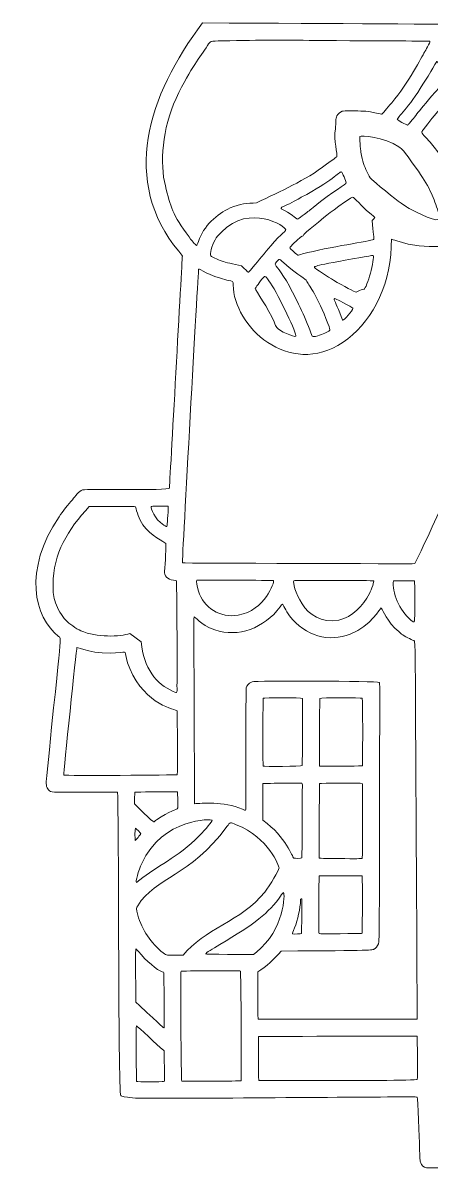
# Model space of a CAD drawing. Header units: inches. Extents: x -62.1 to -44.3, y 58.5 to 60.4.
# Drawn here: x -48.495 to -47.842, y 58.572 to 60.402 of the extents above; entities that cross this region are included whole.
import ezdxf

# ---------------------------------------------------------------- set-up
doc = ezdxf.new("R2010")
doc.units = ezdxf.units.IN
doc.header["$MEASUREMENT"] = 0
doc.layers.add('Gingerbread House 04', color=7, linetype='Continuous')

# ---------------------------------------------------------------- blocks, each defined once
blk = doc.blocks.new('block 13')
at = {"layer": 'Gingerbread House 04', "lineweight": 0}
for points, knots in [([(-46.5945, 59.422), (-46.568, 59.4424), (-46.5498, 59.4867), (-46.5631, 59.5424), (-46.5771, 59.6009), (-46.6175, 59.6396), (-46.6227, 59.6473), (-46.6237, 59.6488), (-46.6257, 59.651), (-46.6272, 59.6523), (-46.6325, 59.6567), (-46.6259, 59.6563), (-46.7024, 59.6566), (-46.7587, 59.6568), (-46.7712, 59.657), (-46.7715, 59.6576), (-46.7723, 59.6589), (-46.7922, 60.0256), (-46.7926, 60.028), (-46.7938, 60.0358), (-46.7451, 60.0697), (-46.7355, 60.1588), (-46.7302, 60.2082), (-46.7472, 60.2711), (-46.7696, 60.3153), (-46.7818, 60.3393), (-46.8011, 60.371), (-46.825, 60.4024), (-47.8356, 60.3972), (-47.2787, 60.3976), (-48.2073, 60.4024), (-48.2954, 60.2867), (-48.3383, 60.1483), (-48.2454, 60.0373), (-48.2399, 60.0307), (-48.2395, 60.0301), (-48.2398, 60.0281), (-48.24, 60.0269), (-48.2602, 59.6595), (-48.2605, 59.6585), (-48.2613, 59.6547), (-48.3919, 59.6579), (-48.3991, 59.6558), (-48.406, 59.6537), (-48.4101, 59.6461), (-48.4156, 59.6401), (-48.422, 59.6331), (-48.4308, 59.6219), (-48.4368, 59.613), (-48.4946, 59.5275), (-48.4767, 59.452), (-48.4376, 59.4218), (-48.4323, 59.4177), (-48.4325, 59.436), (-48.4566, 59.1991), (-48.4581, 59.1843), (-48.4576, 59.1806), (-48.4535, 59.1765), (-48.4491, 59.1721), (-48.452, 59.1723), (-48.3949, 59.1727), (-48.3671, 59.1729), (-48.344, 59.1729), (-48.3436, 59.1726), (-48.3409, 59.1708), (-48.3427, 58.6934), (-48.3382, 58.6876), (-48.3379, 58.6872), (-48.3354, 58.6864), (-48.3326, 58.6859), (-48.3175, 58.6832), (-48.3199, 58.6833), (-48.2733, 58.6833), (-48.1531, 58.6834), (-47.8654, 58.6863), (-47.8644, 58.6853), (-47.8637, 58.6845), (-47.861, 58.6148), (-47.8608, 58.6068), (-47.8602, 58.5866), (-47.8599, 58.5833), (-47.8588, 58.5803), (-47.8573, 58.5762), (-47.8537, 58.573), (-47.8497, 58.5722), (-47.8476, 58.5718), (-47.1863, 58.572), (-47.1821, 58.572), (-47.1705, 58.578), (-47.1729, 58.5791), (-47.1707, 58.6292), (-47.1701, 58.6428), (-47.1686, 58.6846), (-47.1679, 58.6853), (-47.1669, 58.6863), (-46.8766, 58.6834), (-46.759, 58.6833), (-46.7124, 58.6833), (-46.7147, 58.6832), (-46.6998, 58.6859), (-46.6895, 58.6878), (-46.6931, 58.6677), (-46.6914, 58.883), (-46.6898, 59.0747), (-46.6903, 59.1716), (-46.6887, 59.1726), (-46.6883, 59.1729), (-46.6653, 59.1729), (-46.6374, 59.1727), (-46.5803, 59.1723), (-46.5832, 59.1721), (-46.5788, 59.1765), (-46.5711, 59.1842), (-46.5757, 59.1882), (-46.5857, 59.2972), (-46.5978, 59.4283), (-46.6009, 59.4171), (-46.5945, 59.422)], [0, 0, 0, 0, 1, 1, 1, 2, 2, 2, 3, 3, 3, 4, 4, 4, 5, 5, 5, 6, 6, 6, 7, 7, 7, 8, 8, 8, 9, 9, 9, 10, 10, 10, 11, 11, 11, 12, 12, 12, 13, 13, 13, 14, 14, 14, 15, 15, 15, 16, 16, 16, 17, 17, 17, 18, 18, 18, 19, 19, 19, 20, 20, 20, 21, 21, 21, 22, 22, 22, 23, 23, 23, 24, 24, 24, 25, 25, 25, 26, 26, 26, 27, 27, 27, 28, 28, 28, 29, 29, 29, 30, 30, 30, 31, 31, 31, 32, 32, 32, 33, 33, 33, 34, 34, 34, 35, 35, 35, 36, 36, 36, 37, 37, 37, 38, 38, 38, 39, 39, 39, 39]), ([(-48.2669, 60.1418), (-48.2758, 60.1773), (-48.2724, 60.2337), (-48.2497, 60.2818), (-48.225, 60.334), (-48.212, 60.346), (-48.1993, 60.3662), (-48.1946, 60.3738), (-48.1968, 60.3732), (-48.1754, 60.3737), (-48.1141, 60.3752), (-48.0728, 60.3748), (-48.0165, 60.3743), (-47.8882, 60.3732), (-47.8451, 60.3737), (-47.8442, 60.3728), (-47.8432, 60.3718), (-47.8518, 60.3568), (-47.8526, 60.3556), (-47.8571, 60.349), (-47.8779, 60.3061), (-47.9052, 60.2748), (-47.9128, 60.2661), (-47.9203, 60.2564), (-47.9208, 60.2564), (-47.921, 60.2564), (-47.9248, 60.2572), (-47.9292, 60.2581), (-47.9449, 60.2613), (-47.9473, 60.2616), (-47.9656, 60.2617), (-47.979, 60.2618), (-47.983, 60.2617), (-47.9845, 60.2611), (-47.9874, 60.2599), (-47.9911, 60.2566), (-47.9928, 60.2537), (-47.9956, 60.2489), (-47.9935, 60.244), (-47.9952, 60.2329), (-47.998, 60.215), (-47.9917, 60.1915), (-47.9927, 60.1888), (-47.9931, 60.1876), (-47.9985, 60.1847), (-48.0092, 60.1765), (-48.0444, 60.1493), (-48.0814, 60.1345), (-48.1213, 60.1146), (-48.1361, 60.1139), (-48.1474, 60.1135), (-48.1631, 60.1066), (-48.1844, 60.0971), (-48.206, 60.0778), (-48.2141, 60.053), (-48.2155, 60.0487), (-48.2164, 60.0468), (-48.217, 60.0468), (-48.2183, 60.0468), (-48.2218, 60.0507), (-48.229, 60.0602), (-48.2556, 60.0956), (-48.2586, 60.109), (-48.2669, 60.1418)], [0, 0, 0, 0, 1, 1, 1, 2, 2, 2, 3, 3, 3, 4, 4, 4, 5, 5, 5, 6, 6, 6, 7, 7, 7, 8, 8, 8, 9, 9, 9, 10, 10, 10, 11, 11, 11, 12, 12, 12, 13, 13, 13, 14, 14, 14, 15, 15, 15, 16, 16, 16, 17, 17, 17, 18, 18, 18, 19, 19, 19, 20, 20, 20, 21, 21, 21, 21]), ([(-47.8193, 60.3176), (-47.818, 60.3158), (-47.8169, 60.3139), (-47.8169, 60.3134), (-47.8169, 60.3129), (-47.8189, 60.3103), (-47.8214, 60.3075), (-47.8647, 60.2598), (-47.8638, 60.2572), (-47.8766, 60.242), (-47.8779, 60.2404), (-47.8794, 60.2391), (-47.88, 60.2391), (-47.8818, 60.2392), (-47.896, 60.2471), (-47.8962, 60.2481), (-47.8967, 60.251), (-47.8776, 60.2668), (-47.8555, 60.3042), (-47.8492, 60.3147), (-47.8459, 60.3179), (-47.8362, 60.3359), (-47.83, 60.3473), (-47.8337, 60.3373), (-47.8193, 60.3176)], [0, 0, 0, 0, 1, 1, 1, 2, 2, 2, 3, 3, 3, 4, 4, 4, 5, 5, 5, 6, 6, 6, 7, 7, 7, 8, 8, 8, 8]), ([(-47.8511, 60.2197), (-47.855, 60.2238), (-47.8571, 60.2265), (-47.8571, 60.2273), (-47.8571, 60.228), (-47.8561, 60.2298), (-47.8549, 60.2314), (-47.8434, 60.2461), (-47.841, 60.2508), (-47.8186, 60.2749), (-47.8067, 60.2877), (-47.7971, 60.299), (-47.7939, 60.3011), (-47.7925, 60.3019), (-47.7908, 60.3034), (-47.79, 60.3044), (-47.7854, 60.3105), (-47.7723, 60.3229), (-47.7705, 60.3229), (-47.7698, 60.3229), (-47.7679, 60.3208), (-47.765, 60.3172), (-47.7589, 60.3092), (-47.7591, 60.31), (-47.761, 60.3044), (-47.7728, 60.271), (-47.7999, 60.1526), (-47.8021, 60.1491), (-47.8056, 60.1434), (-47.8101, 60.1759), (-47.8511, 60.2197)], [0, 0, 0, 0, 1, 1, 1, 2, 2, 2, 3, 3, 3, 4, 4, 4, 5, 5, 5, 6, 6, 6, 7, 7, 7, 8, 8, 8, 9, 9, 9, 10, 10, 10, 10]), ([(-47.9449, 60.1648), (-47.9494, 60.174), (-47.951, 60.1793), (-47.9544, 60.196), (-47.9552, 60.1998), (-47.9564, 60.2196), (-47.9559, 60.2208), (-47.9548, 60.2237), (-47.9172, 60.2196), (-47.8937, 60.2041), (-47.8873, 60.1999), (-47.8884, 60.2012), (-47.8663, 60.1704), (-47.8456, 60.1418), (-47.839, 60.1257), (-47.832, 60.1046), (-47.83, 60.0987), (-47.8295, 60.0966), (-47.8295, 60.0932), (-47.8295, 60.0898), (-47.8297, 60.089), (-47.8306, 60.0884), (-47.837, 60.0837), (-47.877, 60.1054), (-47.8797, 60.1073), (-47.8838, 60.1102), (-47.8913, 60.1138), (-47.9153, 60.1337), (-47.9403, 60.1544), (-47.9385, 60.1516), (-47.9449, 60.1648)], [0, 0, 0, 0, 1, 1, 1, 2, 2, 2, 3, 3, 3, 4, 4, 4, 5, 5, 5, 6, 6, 6, 7, 7, 7, 8, 8, 8, 9, 9, 9, 10, 10, 10, 10]), ([(-48.0769, 60.1094), (-48.065, 60.1145), (-48.0559, 60.1204), (-48.0497, 60.1236), (-48.0001, 60.1496), (-47.9893, 60.1642), (-47.9859, 60.1642), (-47.9839, 60.1642), (-47.9782, 60.1484), (-47.978, 60.1476), (-47.9774, 60.1434), (-47.9975, 60.135), (-48.0307, 60.1072), (-48.0385, 60.1007), (-48.0393, 60.1009), (-48.0483, 60.0938), (-48.0518, 60.091), (-48.0551, 60.0887), (-48.0556, 60.0887), (-48.056, 60.0887), (-48.0575, 60.0897), (-48.0589, 60.0908), (-48.078, 60.1068), (-48.0894, 60.1039), (-48.0769, 60.1094)], [0, 0, 0, 0, 1, 1, 1, 2, 2, 2, 3, 3, 3, 4, 4, 4, 5, 5, 5, 6, 6, 6, 7, 7, 7, 8, 8, 8, 8]), ([(-47.9341, 60.0561), (-47.9383, 60.0535), (-48.006, 60.0444), (-48.0475, 60.0331), (-48.0514, 60.032), (-48.0548, 60.0311), (-48.0551, 60.0311), (-48.0561, 60.0311), (-48.0676, 60.0416), (-48.0678, 60.0427), (-48.068, 60.0441), (-48.0546, 60.0575), (-48.0508, 60.0597), (-48.0411, 60.0653), (-48.0545, 60.0588), (-48.0273, 60.0797), (-48.0131, 60.0907), (-48.0076, 60.0973), (-47.9804, 60.1156), (-47.9713, 60.1218), (-47.9686, 60.1239), (-47.9673, 60.1239), (-47.9658, 60.1239), (-47.9526, 60.1088), (-47.9407, 60.0987), (-47.9363, 60.095), (-47.9325, 60.0917), (-47.9322, 60.0914), (-47.9318, 60.0907), (-47.9344, 60.0886), (-47.9366, 60.0867), (-47.9351, 60.0669), (-47.9329, 60.0569), (-47.9341, 60.0561)], [0, 0, 0, 0, 1, 1, 1, 2, 2, 2, 3, 3, 3, 4, 4, 4, 5, 5, 5, 6, 6, 6, 7, 7, 7, 8, 8, 8, 9, 9, 9, 10, 10, 10, 11, 11, 11, 11]), ([(-48.0746, 60.0716), (-48.0746, 60.0687), (-48.0854, 60.0627), (-48.1057, 60.0373), (-48.114, 60.0268), (-48.1267, 60.0124), (-48.1308, 60.0072), (-48.1323, 60.0053), (-48.1339, 60.0037), (-48.1343, 60.0037), (-48.1351, 60.0037), (-48.1398, 60.0087), (-48.1451, 60.0143), (-48.1588, 60.0165), (-48.171, 60.0197), (-48.1763, 60.0216), (-48.1837, 60.0242), (-48.1932, 60.0286), (-48.1941, 60.0298), (-48.1962, 60.0327), (-48.1927, 60.0461), (-48.1874, 60.0557), (-48.1849, 60.0601), (-48.1832, 60.0622), (-48.1774, 60.0681), (-48.1315, 60.1143), (-48.0746, 60.0772), (-48.0746, 60.0716)], [0, 0, 0, 0, 1, 1, 1, 2, 2, 2, 3, 3, 3, 4, 4, 4, 5, 5, 5, 6, 6, 6, 7, 7, 7, 8, 8, 8, 9, 9, 9, 9]), ([(-47.8682, 59.538), (-47.8696, 59.5375), (-48.2394, 59.5389), (-48.2397, 59.5391), (-48.2403, 59.5394), (-48.2146, 60.0075), (-48.2137, 60.0085), (-48.2122, 60.01), (-48.1981, 59.9981), (-48.1685, 59.9914), (-48.1576, 59.989), (-48.1584, 59.9896), (-48.1584, 59.9835), (-48.1584, 59.9192), (-48.07, 59.8334), (-47.9829, 59.892), (-47.9413, 59.92), (-47.9078, 59.9765), (-47.9059, 60.0444), (-47.9058, 60.051), (-47.9055, 60.0564), (-47.9053, 60.0565), (-47.9051, 60.0566), (-47.9013, 60.0555), (-47.8968, 60.054), (-47.7978, 60.0205), (-47.7357, 60.0884), (-47.7333, 60.0858), (-47.7273, 60.0794), (-47.6994, 60.0237), (-47.6535, 60.0163), (-47.6495, 60.0156), (-47.6475, 60.015), (-47.6475, 60.0146), (-47.6475, 60.0134), (-47.8663, 59.5388), (-47.8682, 59.538)], [0, 0, 0, 0, 1, 1, 1, 2, 2, 2, 3, 3, 3, 4, 4, 4, 5, 5, 5, 6, 6, 6, 7, 7, 7, 8, 8, 8, 9, 9, 9, 10, 10, 10, 11, 11, 11, 12, 12, 12, 12]), ([(-47.9983, 59.991), (-48.0054, 59.9951), (-48.0281, 60.0104), (-48.0284, 60.0114), (-48.0291, 60.0132), (-48.0314, 60.014), (-47.9544, 60.0275), (-47.9399, 60.03), (-47.9353, 60.0311), (-47.9346, 60.0307), (-47.9335, 60.03), (-47.936, 60.0135), (-47.9391, 60.0021), (-47.9423, 59.9901), (-47.9475, 59.9772), (-47.9492, 59.9767), (-47.9518, 59.976), (-47.9556, 59.9758), (-47.959, 59.9735), (-47.9603, 59.9726), (-47.9618, 59.9719), (-47.9622, 59.9719), (-47.9636, 59.9719), (-47.982, 59.9817), (-47.9983, 59.991)], [0, 0, 0, 0, 1, 1, 1, 2, 2, 2, 3, 3, 3, 4, 4, 4, 5, 5, 5, 6, 6, 6, 7, 7, 7, 8, 8, 8, 8]), ([(-48.0687, 59.9814), (-48.0822, 60.0061), (-48.0914, 60.0146), (-48.0914, 60.0167), (-48.0914, 60.0181), (-48.0867, 60.0238), (-48.0853, 60.0242), (-48.0843, 60.0245), (-48.0829, 60.0235), (-48.0778, 60.019), (-48.0516, 59.996), (-48.0436, 59.9948), (-48.0407, 59.9891), (-48.0365, 59.9809), (-48.0241, 59.9668), (-48.0071, 59.9218), (-48.0042, 59.9142), (-48.0036, 59.9121), (-48.0041, 59.9111), (-48.0048, 59.9096), (-48.013, 59.9055), (-48.0204, 59.9031), (-48.0226, 59.9023), (-48.0317, 59.8996), (-48.0325, 59.9018), (-48.0419, 59.9286), (-48.0555, 59.9571), (-48.0687, 59.9814)], [0, 0, 0, 0, 1, 1, 1, 2, 2, 2, 3, 3, 3, 4, 4, 4, 5, 5, 5, 6, 6, 6, 7, 7, 7, 8, 8, 8, 9, 9, 9, 9]), ([(-48.1107, 59.9949), (-48.1075, 59.9987), (-48.1069, 59.9983), (-48.0988, 59.9861), (-48.0859, 59.967), (-48.0555, 59.9032), (-48.0584, 59.9014), (-48.0607, 59.8999), (-48.0855, 59.9099), (-48.089, 59.9156), (-48.0896, 59.9166), (-48.0914, 59.9205), (-48.0931, 59.9244), (-48.1019, 59.9456), (-48.1232, 59.9751), (-48.1232, 59.9776), (-48.1232, 59.9784), (-48.1156, 59.989), (-48.1107, 59.9949)], [0, 0, 0, 0, 1, 1, 1, 2, 2, 2, 3, 3, 3, 4, 4, 4, 5, 5, 5, 6, 6, 6, 6]), ([(-47.9673, 59.9456), (-47.9673, 59.9428), (-47.982, 59.9271), (-47.9832, 59.9271), (-47.9835, 59.9271), (-47.9848, 59.9297), (-47.986, 59.9329), (-47.9983, 59.9667), (-48.0058, 59.9669), (-47.9784, 59.9528), (-47.9675, 59.9471), (-47.9673, 59.947), (-47.9673, 59.9456)], [0, 0, 0, 0, 1, 1, 1, 2, 2, 2, 3, 3, 3, 4, 4, 4, 4]), ([(-48.4423, 59.4753), (-48.4458, 59.4858), (-48.4466, 59.4907), (-48.4465, 59.5043), (-48.4463, 59.5544), (-48.4224, 59.5928), (-48.3886, 59.6292), (-48.318, 59.6293), (-48.3215, 59.6299), (-48.3148, 59.6289), (-48.3123, 59.6208), (-48.3094, 59.6099), (-48.303, 59.6002), (-48.2912, 59.5825), (-48.2672, 59.5726), (-48.2663, 59.5702), (-48.2656, 59.5684), (-48.267, 59.5384), (-48.2684, 59.5256), (-48.269, 59.5195), (-48.2642, 59.5123), (-48.2537, 59.5115), (-48.2514, 59.5113), (-48.2494, 59.5109), (-48.2492, 59.5106), (-48.2487, 59.5099), (-48.2478, 59.3728), (-48.2483, 59.3486), (-48.2486, 59.3311), (-48.2462, 59.33), (-48.2546, 59.3337), (-48.2809, 59.3452), (-48.3022, 59.3712), (-48.3056, 59.4129), (-48.3056, 59.4129), (-48.3235, 59.4265), (-48.3235, 59.4265), (-48.3392, 59.421), (-48.3769, 59.4195), (-48.4019, 59.4307), (-48.4096, 59.4342), (-48.4207, 59.442), (-48.426, 59.4476), (-48.4324, 59.4545), (-48.4393, 59.4661), (-48.4423, 59.4753)], [0, 0, 0, 0, 1, 1, 1, 2, 2, 2, 3, 3, 3, 4, 4, 4, 5, 5, 5, 6, 6, 6, 7, 7, 7, 8, 8, 8, 9, 9, 9, 10, 10, 10, 11, 11, 11, 12, 12, 12, 13, 13, 13, 14, 14, 14, 15, 15, 15, 15]), ([(-48.2896, 59.6289), (-48.2892, 59.6299), (-48.2852, 59.6298), (-48.2624, 59.6298), (-48.2625, 59.619), (-48.2639, 59.5986), (-48.2643, 59.598), (-48.265, 59.5969), (-48.2659, 59.5972), (-48.2696, 59.5997), (-48.2848, 59.6096), (-48.2903, 59.6271), (-48.2896, 59.6289)], [0, 0, 0, 0, 1, 1, 1, 2, 2, 2, 3, 3, 3, 4, 4, 4, 4]), ([(-48.2165, 59.5114), (-48.2154, 59.5121), (-48.0947, 59.5115), (-48.094, 59.5108), (-48.092, 59.5088), (-48.1079, 59.4631), (-48.1503, 59.4557), (-48.18, 59.4505), (-48.2055, 59.4678), (-48.214, 59.4941), (-48.2164, 59.5013), (-48.2177, 59.5105), (-48.2165, 59.5114)], [0, 0, 0, 0, 1, 1, 1, 2, 2, 2, 3, 3, 3, 4, 4, 4, 4]), ([(-48.0616, 59.5106), (-48.0606, 59.5118), (-47.9341, 59.5108), (-47.9339, 59.5107), (-47.9328, 59.5104), (-47.9372, 59.497), (-47.9407, 59.4901), (-47.9504, 59.4708), (-47.9683, 59.4522), (-47.9896, 59.4479), (-48.0473, 59.4364), (-48.0646, 59.507), (-48.0616, 59.5106)], [0, 0, 0, 0, 1, 1, 1, 2, 2, 2, 3, 3, 3, 4, 4, 4, 4]), ([(-47.9024, 59.5107), (-47.9024, 59.5107), (-47.869, 59.5107), (-47.869, 59.5107), (-47.8686, 59.5092), (-47.8683, 59.5117), (-47.8683, 59.4765), (-47.8683, 59.4398), (-47.8677, 59.4426), (-47.8744, 59.4479), (-47.8932, 59.4626), (-47.905, 59.4927), (-47.9024, 59.5107)], [0, 0, 0, 0, 1, 1, 1, 2, 2, 2, 3, 3, 3, 4, 4, 4, 4]), ([(-48.1193, 58.8855), (-48.1053, 58.8938), (-48.0932, 58.9059), (-48.0817, 58.9187), (-47.9319, 58.9194), (-47.9364, 58.9201), (-47.9332, 58.9218), (-47.9307, 58.9231), (-47.9278, 58.9267), (-47.9265, 58.9302), (-47.925, 58.9342), (-47.9249, 58.9253), (-47.9247, 59.1409), (-47.9244, 59.3325), (-47.9234, 59.3462), (-47.9251, 59.348), (-47.928, 59.3509), (-48.1243, 59.3507), (-48.1284, 59.3492), (-48.1346, 59.3468), (-48.1361, 59.3433), (-48.138, 59.3394), (-48.138, 59.3361), (-48.1382, 59.156), (-48.1383, 59.1492), (-48.1383, 59.1432), (-48.1384, 59.1431), (-48.1434, 59.1453), (-48.1744, 59.1591), (-48.2102, 59.1544), (-48.2202, 59.1543), (-48.2202, 59.1546), (-48.2217, 59.4524), (-48.2211, 59.4528), (-48.219, 59.4541), (-48.2126, 59.4409), (-48.1876, 59.4322), (-48.1512, 59.4195), (-48.1086, 59.4346), (-48.0836, 59.4689), (-48.0819, 59.4713), (-48.0802, 59.4732), (-48.0799, 59.4732), (-48.079, 59.4732), (-48.0743, 59.4626), (-48.0684, 59.4548), (-48.0432, 59.4212), (-48.0049, 59.4123), (-47.9714, 59.4254), (-47.937, 59.4389), (-47.924, 59.4671), (-47.922, 59.4671), (-47.9201, 59.4671), (-47.9173, 59.4526), (-47.8999, 59.435), (-47.8962, 59.4312), (-47.8914, 59.4268), (-47.8893, 59.4252), (-47.8855, 59.4224), (-47.8736, 59.4162), (-47.8704, 59.4154), (-47.8675, 59.4146), (-47.8677, 59.424), (-47.8669, 59.2653), (-47.8667, 59.2111), (-47.8646, 58.912), (-47.8647, 58.8469), (-47.8647, 58.8469), (-47.8647, 58.8099), (-47.8647, 58.8099), (-47.8647, 58.8099), (-48.1186, 58.8099), (-48.1186, 58.8099), (-48.1194, 58.8312), (-48.1193, 58.8376), (-48.1193, 58.8855)], [0, 0, 0, 0, 1, 1, 1, 2, 2, 2, 3, 3, 3, 4, 4, 4, 5, 5, 5, 6, 6, 6, 7, 7, 7, 8, 8, 8, 9, 9, 9, 10, 10, 10, 11, 11, 11, 12, 12, 12, 13, 13, 13, 14, 14, 14, 15, 15, 15, 16, 16, 16, 17, 17, 17, 18, 18, 18, 19, 19, 19, 20, 20, 20, 21, 21, 21, 22, 22, 22, 23, 23, 23, 24, 24, 24, 25, 25, 25, 25]), ([(-48.4293, 59.2001), (-48.4296, 59.2009), (-48.4094, 59.403), (-48.4082, 59.4037), (-48.4062, 59.405), (-48.3829, 59.3911), (-48.3388, 59.3961), (-48.3251, 59.3976), (-48.3353, 59.3977), (-48.3238, 59.3704), (-48.2985, 59.3108), (-48.2496, 59.305), (-48.2482, 59.3029), (-48.2481, 59.3026), (-48.2466, 59.2015), (-48.2482, 59.2006), (-48.2493, 59.2), (-48.4288, 59.1987), (-48.4293, 59.2001)], [0, 0, 0, 0, 1, 1, 1, 2, 2, 2, 3, 3, 3, 4, 4, 4, 5, 5, 5, 6, 6, 6, 6]), ([(-48.0483, 59.2151), (-48.049, 59.2139), (-48.11, 59.2134), (-48.1107, 59.2145), (-48.1112, 59.2153), (-48.111, 59.3222), (-48.1106, 59.323), (-48.1104, 59.3233), (-48.0486, 59.3241), (-48.0479, 59.3225), (-48.0471, 59.3203), (-48.0478, 59.2158), (-48.0483, 59.2151)], [0, 0, 0, 0, 1, 1, 1, 2, 2, 2, 3, 3, 3, 4, 4, 4, 4]), ([(-48.02, 59.3226), (-48.0195, 59.324), (-47.9529, 59.3234), (-47.9523, 59.323), (-47.9511, 59.3222), (-47.9516, 59.2154), (-47.9519, 59.2149), (-47.9523, 59.2144), (-47.988, 59.2144), (-48.0204, 59.2144), (-48.0205, 59.2413), (-48.0204, 59.3217), (-48.02, 59.3226)], [0, 0, 0, 0, 1, 1, 1, 2, 2, 2, 3, 3, 3, 4, 4, 4, 4]), ([(-48.049, 59.0676), (-48.0496, 59.0668), (-48.0604, 59.0666), (-48.0615, 59.0673), (-48.0644, 59.0692), (-48.0734, 59.1004), (-48.1109, 59.128), (-48.1109, 59.128), (-48.1109, 59.1863), (-48.1109, 59.1863), (-48.1001, 59.1869), (-48.0949, 59.1869), (-48.049, 59.1872), (-48.048, 59.1853), (-48.0476, 59.1856), (-48.048, 59.1756), (-48.0486, 59.1594), (-48.048, 59.0688), (-48.049, 59.0676)], [0, 0, 0, 0, 1, 1, 1, 2, 2, 2, 3, 3, 3, 4, 4, 4, 5, 5, 5, 6, 6, 6, 6]), ([(-47.9522, 59.1868), (-47.9516, 59.1864), (-47.951, 59.0687), (-47.9525, 59.0671), (-47.9533, 59.0663), (-47.9561, 59.0663), (-47.98, 59.0664), (-48.0169, 59.0667), (-48.0208, 59.0668), (-48.021, 59.0676), (-48.0214, 59.0688), (-48.0208, 59.1857), (-48.0204, 59.1864), (-48.02, 59.1871), (-47.9533, 59.1875), (-47.9522, 59.1868)], [0, 0, 0, 0, 1, 1, 1, 2, 2, 2, 3, 3, 3, 4, 4, 4, 5, 5, 5, 5]), ([(-48.3156, 59.1727), (-48.3153, 59.1729), (-48.2932, 59.1731), (-48.2476, 59.1734), (-48.2474, 59.1695), (-48.2464, 59.1493), (-48.2471, 59.1475), (-48.2483, 59.1441), (-48.2601, 59.1435), (-48.281, 59.1283), (-48.2831, 59.1267), (-48.2852, 59.1254), (-48.2855, 59.1252), (-48.2868, 59.1248), (-48.3144, 59.1521), (-48.3161, 59.1538), (-48.3161, 59.1549), (-48.3162, 59.1724), (-48.3156, 59.1727)], [0, 0, 0, 0, 1, 1, 1, 2, 2, 2, 3, 3, 3, 4, 4, 4, 5, 5, 5, 6, 6, 6, 6]), ([(-48.192, 59.1276), (-48.192, 59.1257), (-48.2017, 59.1142), (-48.2129, 59.1027), (-48.2469, 59.068), (-48.2823, 59.0537), (-48.3078, 59.0324), (-48.3105, 59.0301), (-48.3129, 59.0283), (-48.3133, 59.0283), (-48.3151, 59.0283), (-48.3099, 59.0476), (-48.3047, 59.0589), (-48.271, 59.1317), (-48.192, 59.1305), (-48.192, 59.1276)], [0, 0, 0, 0, 1, 1, 1, 2, 2, 2, 3, 3, 3, 4, 4, 4, 5, 5, 5, 5]), ([(-48.315, 59.0954), (-48.3156, 59.0954), (-48.3159, 59.1149), (-48.3148, 59.1149), (-48.314, 59.1149), (-48.3056, 59.1071), (-48.3063, 59.1059), (-48.3066, 59.1055), (-48.3085, 59.103), (-48.3106, 59.1003), (-48.3127, 59.0976), (-48.3147, 59.0954), (-48.315, 59.0954)], [0, 0, 0, 0, 1, 1, 1, 2, 2, 2, 3, 3, 3, 4, 4, 4, 4]), ([(-48.2703, 58.9157), (-48.2904, 58.932), (-48.3037, 58.9518), (-48.3111, 58.9763), (-48.3143, 58.9871), (-48.3133, 58.9875), (-48.311, 58.9912), (-48.2824, 59.0369), (-48.2279, 59.0377), (-48.1685, 59.1176), (-48.163, 59.1251), (-48.1639, 59.1249), (-48.1535, 59.1207), (-48.1015, 59.0998), (-48.0852, 59.0546), (-48.0852, 59.0515), (-48.0852, 59.0478), (-48.0992, 59.0242), (-48.1081, 59.0129), (-48.1444, 58.967), (-48.207, 58.9529), (-48.2385, 58.912), (-48.2385, 58.912), (-48.2433, 58.912), (-48.2433, 58.912), (-48.2665, 58.912), (-48.2644, 58.9109), (-48.2703, 58.9157)], [0, 0, 0, 0, 1, 1, 1, 2, 2, 2, 3, 3, 3, 4, 4, 4, 5, 5, 5, 6, 6, 6, 7, 7, 7, 8, 8, 8, 9, 9, 9, 9]), ([(-47.9524, 59.0392), (-47.9518, 59.0163), (-47.952, 59.0015), (-47.9522, 58.9473), (-47.9522, 58.9473), (-47.9534, 58.947), (-47.9534, 58.947), (-47.9543, 58.9468), (-48.0204, 58.9456), (-48.0213, 58.9468), (-48.0218, 58.9475), (-48.0217, 58.9716), (-48.0212, 59.0392), (-48.0212, 59.0392), (-47.9524, 59.0392), (-47.9524, 59.0392)], [0, 0, 0, 0, 1, 1, 1, 2, 2, 2, 3, 3, 3, 4, 4, 4, 5, 5, 5, 5]), ([(-48.1261, 58.9132), (-48.1967, 58.9135), (-48.2027, 58.9136), (-48.2025, 58.9144), (-48.2021, 58.9155), (-48.1919, 58.9223), (-48.18, 58.9292), (-48.1242, 58.9616), (-48.1015, 58.9797), (-48.0827, 59.0067), (-48.0805, 59.0098), (-48.0785, 59.0123), (-48.0782, 59.0122), (-48.0753, 59.0115), (-48.0765, 58.9527), (-48.1215, 58.917), (-48.1215, 58.917), (-48.1261, 58.9132), (-48.1261, 58.9132)], [0, 0, 0, 0, 1, 1, 1, 2, 2, 2, 3, 3, 3, 4, 4, 4, 5, 5, 5, 6, 6, 6, 6]), ([(-48.0487, 59.0023), (-48.0488, 58.9765), (-48.0492, 58.9468), (-48.0493, 58.9466), (-48.0497, 58.9462), (-48.0614, 58.9457), (-48.063, 58.946), (-48.0643, 58.9463), (-48.0642, 58.9471), (-48.0623, 58.9514), (-48.0573, 58.9623), (-48.0524, 58.9811), (-48.0511, 58.9945), (-48.0509, 58.9962), (-48.0508, 58.9988), (-48.0507, 59.0018), (-48.05, 59.0019), (-48.0494, 59.0021), (-48.0487, 59.0023)], [0, 0, 0, 0, 1, 1, 1, 2, 2, 2, 3, 3, 3, 4, 4, 4, 5, 5, 5, 6, 6, 6, 6]), ([(-48.3139, 58.9221), (-48.3136, 58.9221), (-48.3118, 58.9201), (-48.3099, 58.9178), (-48.2982, 58.9036), (-48.2792, 58.8875), (-48.2721, 58.8857), (-48.2703, 58.8852), (-48.2696, 58.8847), (-48.2694, 58.8839), (-48.269, 58.8818), (-48.2685, 58.7977), (-48.2689, 58.7967), (-48.2697, 58.7947), (-48.2676, 58.7939), (-48.2965, 58.8206), (-48.309, 58.8322), (-48.3112, 58.8343), (-48.3141, 58.8371), (-48.3148, 58.9149), (-48.3145, 58.9221), (-48.3139, 58.9221)], [0, 0, 0, 0, 1, 1, 1, 2, 2, 2, 3, 3, 3, 4, 4, 4, 5, 5, 5, 6, 6, 6, 7, 7, 7, 7]), ([(-48.1459, 58.7114), (-48.1466, 58.7107), (-48.2395, 58.7101), (-48.2407, 58.7108), (-48.242, 58.7116), (-48.2425, 58.8861), (-48.2419, 58.8865), (-48.2414, 58.8868), (-48.1477, 58.888), (-48.1469, 58.8868), (-48.1461, 58.8855), (-48.145, 58.7122), (-48.1459, 58.7114)], [0, 0, 0, 0, 1, 1, 1, 2, 2, 2, 3, 3, 3, 4, 4, 4, 4]), ([(-48.2697, 58.7101), (-48.2717, 58.7096), (-48.3126, 58.7096), (-48.3129, 58.7101), (-48.3132, 58.7105), (-48.3145, 58.7991), (-48.3132, 58.7991), (-48.3116, 58.7991), (-48.2776, 58.7656), (-48.2719, 58.7618), (-48.2704, 58.7608), (-48.2691, 58.7596), (-48.2689, 58.7592), (-48.2687, 58.7586), (-48.2686, 58.7478), (-48.2684, 58.7105), (-48.2684, 58.7105), (-48.2697, 58.7101), (-48.2697, 58.7101)], [0, 0, 0, 0, 1, 1, 1, 2, 2, 2, 3, 3, 3, 4, 4, 4, 5, 5, 5, 6, 6, 6, 6]), ([(-47.8644, 58.7133), (-47.8648, 58.7131), (-47.8922, 58.7121), (-47.9253, 58.7118), (-47.9253, 58.7118), (-48.1174, 58.7118), (-48.1174, 58.7118), (-48.1181, 58.719), (-48.1182, 58.7141), (-48.1182, 58.7823), (-47.991, 58.7823), (-47.8654, 58.7834), (-47.8647, 58.7824), (-47.8643, 58.7818), (-47.8633, 58.714), (-47.8644, 58.7133)], [0, 0, 0, 0, 1, 1, 1, 2, 2, 2, 3, 3, 3, 4, 4, 4, 5, 5, 5, 5])]:
    blk.add_open_spline(points, degree=3, knots=knots, dxfattribs=at)

msp = doc.modelspace()

# ---------------------------------------------------------------- block references
at = {"layer": 'Gingerbread House 04'}
msp.add_blockref('block 13', (0, 0), dxfattribs=at)

doc.saveas('drawing.dxf')
